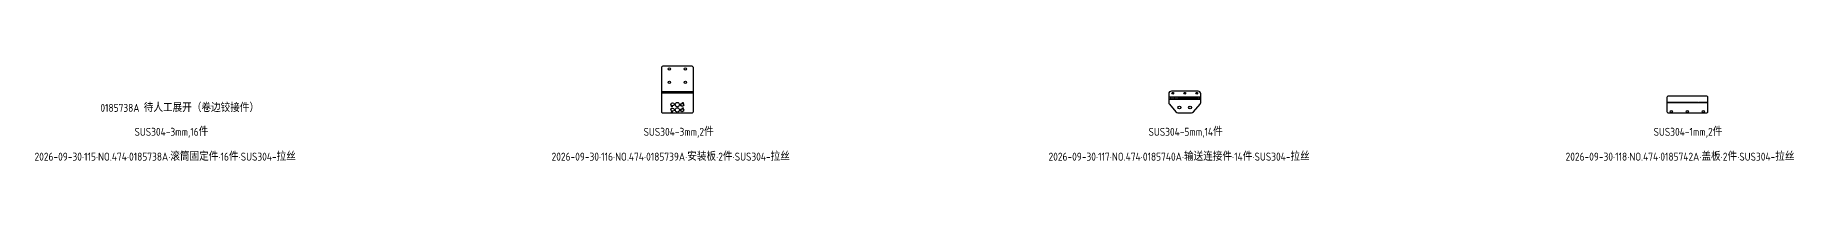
# Model space of a CAD drawing. Header units: inches. Extents: x -1146 to 223752, y 26431 to 27942.
# Drawn here: x 176224 to 182787, y 26431 to 26786 of the extents above; entities that cross this region are included whole.
import ezdxf

# ---------------------------------------------------------------- set-up
doc = ezdxf.new("R2010")
doc.units = ezdxf.units.IN
doc.header["$LTSCALE"] = 0.194989
doc.linetypes.add('CENTER', pattern=[50.8, 31.75, -6.35, 6.35, -6.35])
doc.layers.add('可见 (ISO)', color=7, linetype='Continuous', lineweight=25)
doc.layers.add('折弯线', color=1, linetype='CENTER')
doc.styles.add('Z-English', font='gbenor.shx', dxfattribs={"height": 10, "bigfont": 'hztxt.shx'})

msp = doc.modelspace()

# ---------------------------------------------------------------- linework, layer by layer
at = {"layer": '可见 (ISO)'}
for points in [[(178571.4, 26615.7, 0.414214), (178576.4, 26610.7), (178686.4, 26610.7, 0.414214), (178691.4, 26615.7), (178691.4, 26780.7, 0.414214), (178686.4, 26785.7), (178576.4, 26785.7, 0.414214), (178571.4, 26780.7)], [(180473.3, 26649.4, 0.179033), (180475.7, 26642.9), (180500.3, 26614.2, 0.218944), (180507.9, 26610.7), (180558.7, 26610.7, 0.218944), (180566.3, 26614.2), (180590.8, 26642.9, 0.179033), (180593.3, 26649.4), (180593.3, 26682.3, 0.414214), (180583.3, 26692.3), (180483.3, 26692.3, 0.414214), (180473.3, 26682.3)], [(182340.6, 26615.7, 0.414214), (182345.6, 26610.7), (182488.6, 26610.7, 0.414214), (182493.6, 26615.7), (182493.6, 26669, 0.414214), (182488.6, 26674), (182345.6, 26674, 0.414214), (182340.6, 26669)]]:
    msp.add_lwpolyline(points, format="xyb", close=True, dxfattribs=at)
for centre, radius in [((178601.4, 26775.7), 4.5), ((178661.4, 26775.7), 4.5), ((178601.4, 26725.7), 4.5), ((178661.4, 26725.7), 4.5), ((178613.4, 26642.7), 6), ((178631.4, 26641.7), 8), ((178649.4, 26640.7), 6), ((178652.4, 26648.5), 1.62), ((180488.3, 26684.3), 3.32), ((180533.3, 26684.3), 3.32), ((180578.3, 26684.3), 3.32), ((178613.4, 26622.7), 6), ((178610.4, 26634.9), 1.62), ((178610.4, 26614.9), 1.62), ((178631.4, 26621.7), 8), ((178649.4, 26620.7), 6), ((178652.4, 26628.5), 1.62), ((180513.3, 26630.7), 5.5), ((180553.3, 26630.7), 5.5), ((182357.1, 26615.7), 4), ((182417.1, 26615.7), 4), ((182477.1, 26615.7), 4)]:
    msp.add_circle(centre, radius, dxfattribs=at)
at = {"layer": '折弯线', "color": 5, "linetype": 'CENTER'}
for points in [[(178571.4, 26690.7), (178691.4, 26690.7)], [(178571.4, 26685.7), (178691.4, 26685.7)], [(180473.3, 26670.7), (180593.3, 26670.7)], [(180473.3, 26662.3), (180593.3, 26662.3)], [(182340.6, 26650.7), (182493.6, 26650.7)], [(182340.6, 26649), (182493.6, 26649)]]:
    msp.add_lwpolyline(points, dxfattribs=at)
at = {"layer": '折弯线', "color": 1, "linetype": 'CENTER', "ltscale": 0.5}
for points in [[(178571.4, 26688.2), (178691.4, 26688.2)], [(180473.3, 26666.5), (180593.3, 26666.5)], [(182340.6, 26649.9), (182493.6, 26649.9)]]:
    msp.add_lwpolyline(points, dxfattribs=at)

# ---------------------------------------------------------------- texts
at = {"color": 1, "style": 'Z-English'}
msp.add_text('0185738A 待人工展开（卷边铰接件）', height=30, dxfattribs=at).set_placement((176468.9, 26614.4))
at = {"color": 3, "style": 'Z-English'}
for s, p in [('SUS304-3mm,16件', (176596.7, 26524.4)), ('SUS304-3mm,2件', (178504.8, 26524.4)), ('SUS304-5mm,14件', (180397.4, 26524.4)), ('SUS304-1mm,2件', (182290.5, 26524.4))]:
    msp.add_text(s, height=30, dxfattribs=at).set_placement(p)
at = {"color": 2, "style": 'Z-English'}
for s, p in [('2026-09-30·115·NO.474·0185738A·滚筒固定件·16件·SUS304-拉丝', (176222, 26431)), ('2026-09-30·116·NO.474·0185739A·安装板·2件·SUS304-拉丝', (178160.1, 26431)), ('2026-09-30·117·NO.474·0185740A·输送连接件·14件·SUS304-拉丝', (180022.7, 26431)), ('2026-09-30·118·NO.474·0185742A·盖板·2件·SUS304-拉丝', (181960.8, 26431))]:
    msp.add_text(s, height=30, dxfattribs=at).set_placement(p)

doc.saveas('drawing.dxf')
